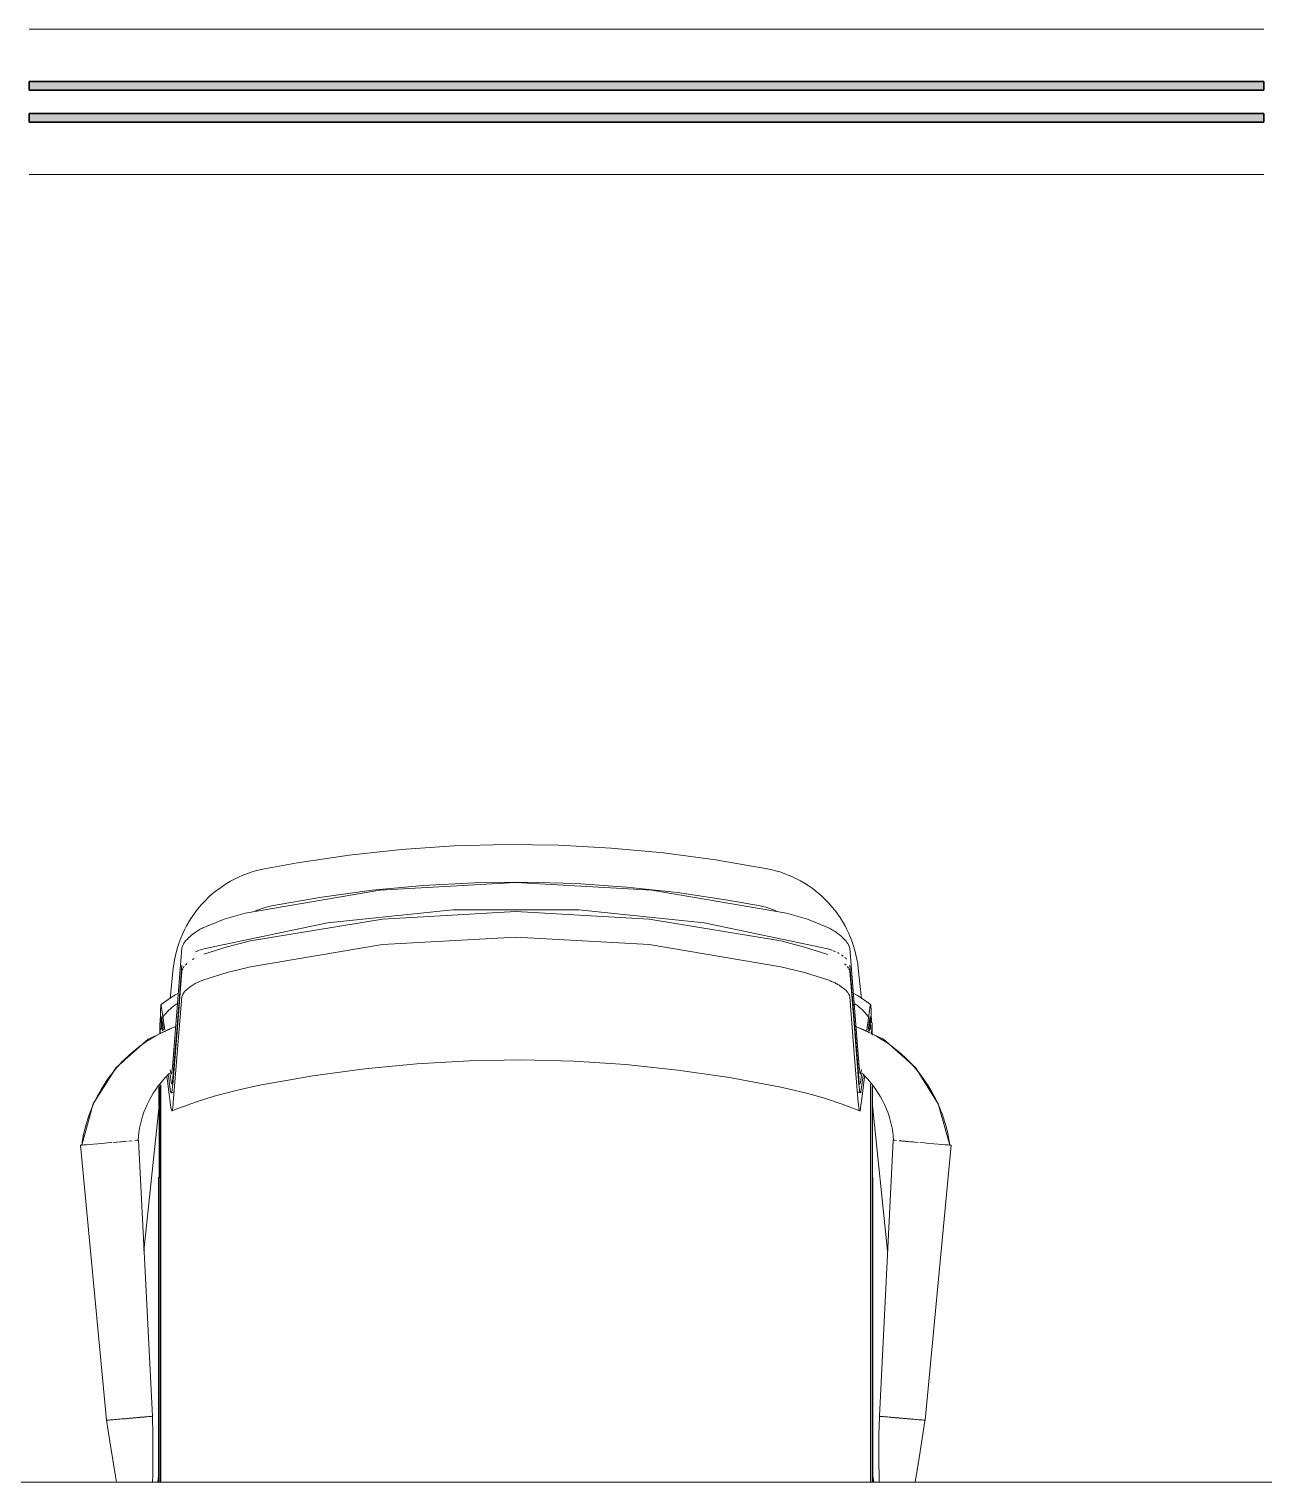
# Model space of a CAD drawing. Header units: millimetres. Extents: x 155927 to 317870, y -36033 to 97293.
# Drawn here: x 192501 to 193351, y 12608 to 13608 of the extents above; entities that cross this region are included whole.
import ezdxf

# ---------------------------------------------------------------- set-up
doc = ezdxf.new("R2010")
doc.units = ezdxf.units.MM
doc.header["$MEASUREMENT"] = 0
for name, color, linetype, lineweight in [('A-GLAZ-CURT', 7, 'CONTINUOUS', 9), ('A-GLAZ-CWMG', 7, 'CONTINUOUS', 9), ('I-FURN', 8, 'CONTINUOUS', 9)]:
    doc.layers.add(name, color=color, linetype=linetype, lineweight=lineweight)

msp = doc.modelspace()

# ---------------------------------------------------------------- hatches: boundary and pattern name
at = {"layer": 'A-GLAZ-CURT'}
h = msp.add_hatch(color=256, dxfattribs=at)
h.paths.add_polyline_path([(193350.8, 13543.6), (193350.8, 13549.6), (192500.8, 13549.6), (192500.8, 13543.6)], flags=0)
h.paths.add_polyline_path([(192500.8, 13565.6), (193350.8, 13565.6), (193350.8, 13571.6), (192500.8, 13571.6)], flags=0)

# ---------------------------------------------------------------- linework, layer by layer
at = {"layer": 'A-GLAZ-CURT', "lineweight": 30}
for p, q in [((193350.8, 13571.6), (192500.8, 13571.6)), ((192500.8, 13571.6), (192500.8, 13565.6)), ((193350.8, 13565.6), (193350.8, 13571.6)), ((192500.8, 13565.6), (193350.8, 13565.6)), ((193350.8, 13549.6), (192500.8, 13549.6)), ((192500.8, 13549.6), (192500.8, 13543.6)), ((192500.8, 13543.6), (193350.8, 13543.6)), ((193350.8, 13543.6), (193350.8, 13549.6))]:
    msp.add_line(p, q, dxfattribs=at)
at = {"layer": 'A-GLAZ-CWMG'}
for p, q in [((193350.8, 13607.6), (192500.8, 13607.6)), ((193350.8, 13507.6), (192500.8, 13507.6))]:
    msp.add_line(p, q, dxfattribs=at)
at = {"layer": 'I-FURN'}
for p, q in [((192757.2, 13042.9), (192721.2, 13039)), ((192793.2, 13045.3), (192757.2, 13042.9)), ((192829.3, 13046.3), (192793.2, 13045.3)), ((192865.5, 13045.9), (192829.3, 13046.3)), ((192901.6, 13043.9), (192865.5, 13045.9)), ((192937.5, 13040.6), (192901.6, 13043.9)), ((192685.5, 13033.7), (192662.8, 13029.6)), ((192721.2, 13039), (192685.5, 13033.7)), ((192973.3, 13035.8), (192937.5, 13040.6)), ((193008.9, 13029.6), (192973.3, 13035.8)), ((192639.5, 13021), (192636.8, 13019.4)), ((192642.2, 13022.5), (192639.5, 13021)), ((192645, 13023.9), (192642.2, 13022.5)), ((192647.9, 13025.1), (192645, 13023.9)), ((192650.8, 13026.2), (192647.9, 13025.1)), ((192653.7, 13027.3), (192650.8, 13026.2)), ((192656.7, 13028.2), (192653.7, 13027.3)), ((192659.7, 13028.9), (192656.7, 13028.2)), ((192662.8, 13029.6), (192659.7, 13028.9)), ((193011.6, 13029), (193008.9, 13029.6)), ((193014.6, 13028.3), (193011.6, 13029)), ((193017.6, 13027.4), (193014.6, 13028.3)), ((193020.5, 13026.4), (193017.6, 13027.4)), ((193023.4, 13025.3), (193020.5, 13026.4)), ((193026.3, 13024), (193023.4, 13025.3)), ((193029.1, 13022.7), (193026.3, 13024)), ((193031.9, 13021.2), (193029.1, 13022.7)), ((193034.6, 13019.7), (193031.9, 13021.2)), ((192626.7, 13012.1), (192624.4, 13010)), ((192629.1, 13014.1), (192626.7, 13012.1)), ((192631.6, 13015.9), (192629.1, 13014.1)), ((192634.2, 13017.7), (192631.6, 13015.9)), ((192636.8, 13019.4), (192634.2, 13017.7)), ((192649.5, 12999.1), (192742.2, 13014.9)), ((192702.3, 13010.1), (192737.1, 13014.8)), ((192737.1, 13014.8), (192772.1, 13018)), ((192742.2, 13014.9), (192835.9, 13020.2)), ((192772.1, 13018), (192807.1, 13019.9)), ((192807.1, 13019.9), (192842.2, 13020.3)), ((192835.9, 13020.2), (192929.5, 13014.9)), ((192842.2, 13020.3), (192877.3, 13019.4)), ((192877.3, 13019.4), (192912.3, 13017)), ((192912.3, 13017), (192947.2, 13013.3)), ((192929.5, 13014.9), (193022.2, 12999.1)), ((192947.2, 13013.3), (192981.9, 13008.1)), ((193037.2, 13018), (193034.6, 13019.7)), ((193039.8, 13016.2), (193037.2, 13018)), ((193042.3, 13014.3), (193039.8, 13016.2)), ((193044.7, 13012.3), (193042.3, 13014.3)), ((193047, 13010.3), (193044.7, 13012.3)), ((192618, 13003.2), (192616, 13000.8)), ((192620, 13005.5), (192618, 13003.2)), ((192622.2, 13007.8), (192620, 13005.5)), ((192624.4, 13010), (192622.2, 13007.8)), ((192656.2, 13000.4), (192658.1, 13001.2)), ((192658.1, 13001.2), (192660, 13001.9)), ((192660, 13001.9), (192662, 13002.6)), ((192662, 13002.6), (192664, 13003.2)), ((192664, 13003.2), (192666, 13003.7)), ((192666, 13003.7), (192667.8, 13004.1)), ((192667.8, 13004.1), (192702.3, 13010.1)), ((192792.5, 13001.4), (192706.2, 12992.4)), ((192879.2, 13001.4), (192792.5, 13001.4)), ((192965.5, 12992.4), (192879.2, 13001.4)), ((192981.9, 13008.1), (193004, 13004.1)), ((193004, 13004.1), (193006, 13003.6)), ((193006, 13003.6), (193008, 13003.1)), ((193008, 13003.1), (193010, 13002.5)), ((193010, 13002.5), (193012, 13001.8)), ((193012, 13001.8), (193013.9, 13001.1)), ((193013.9, 13001.1), (193015.8, 13000.3)), ((193049.2, 13008.1), (193047, 13010.3)), ((193051.4, 13005.9), (193049.2, 13008.1)), ((193053.5, 13003.5), (193051.4, 13005.9)), ((193055.4, 13001.1), (193053.5, 13003.5)), ((193057.3, 12998.6), (193055.4, 13001.1)), ((192610.7, 12993), (192609.2, 12990.3)), ((192612.4, 12995.7), (192610.7, 12993)), ((192614.2, 12998.2), (192612.4, 12995.7)), ((192616, 13000.8), (192614.2, 12998.2)), ((192621.1, 12989.2), (192635.1, 12995)), ((192706.2, 12992.4), (192621.1, 12974.4)), ((192635.1, 12995), (192649.5, 12999.1)), ((192744.1, 12995), (192653.3, 12979.9)), ((192835.9, 13000.1), (192744.1, 12995)), ((192927.6, 12995), (192835.9, 13000.1)), ((193018.4, 12979.9), (192927.6, 12995)), ((193050.7, 12974.4), (192965.5, 12992.4)), ((193022.2, 12999.1), (193036.7, 12994.9)), ((193036.7, 12994.9), (193050.7, 12989.2)), ((193059.1, 12996), (193057.3, 12998.6)), ((193060.7, 12993.4), (193059.1, 12996)), ((193062.3, 12990.7), (193060.7, 12993.4)), ((192605.2, 12981.8), (192604.1, 12978.9)), ((192606.4, 12984.7), (192605.2, 12981.8)), ((192607.8, 12987.5), (192606.4, 12984.7)), ((192609.2, 12990.3), (192607.8, 12987.5)), ((192744.1, 12977.4), (192835.9, 12982.5)), ((192835.9, 12982.5), (192927.6, 12977.4)), ((193063.8, 12987.9), (193062.3, 12990.7)), ((193065.1, 12985.1), (193063.8, 12987.9)), ((193066.3, 12982.2), (193065.1, 12985.1)), ((193067.4, 12979.3), (193066.3, 12982.2)), ((192602.3, 12973), (192601.6, 12969.9)), ((192603.2, 12976), (192602.3, 12973)), ((192602.8, 12933.8), (192606.1, 12975.1)), ((192604.1, 12978.9), (192603.2, 12976)), ((192637.1, 12975.8), (192621.1, 12970.8)), ((192653.3, 12979.9), (192637.1, 12975.8)), ((192653.3, 12962.2), (192744.1, 12977.4)), ((192927.6, 12977.4), (193018.4, 12962.2)), ((193034.7, 12975.7), (193018.4, 12979.9)), ((193050.7, 12970.7), (193034.7, 12975.7)), ((193065.7, 12975), (193069, 12933.8)), ((193068.4, 12976.4), (193067.4, 12979.3)), ((193069.3, 12973.4), (193068.4, 12976.4)), ((193070, 12970.4), (193069.3, 12973.4)), ((192600.1, 12961.1), (192597.9, 12940)), ((192600.5, 12963.8), (192600.1, 12961.1)), ((192601, 12966.9), (192600.5, 12963.8)), ((192601.6, 12969.9), (192601, 12966.9)), ((192606.1, 12963.3), (192602.9, 12923.7)), ((192637.1, 12958.1), (192653.3, 12962.2)), ((193018.4, 12962.2), (193034.7, 12958.1)), ((193068.9, 12923.6), (193065.7, 12963.3)), ((193070.7, 12967.3), (193070, 12970.4)), ((193071.2, 12964.2), (193070.7, 12967.3)), ((193071.6, 12961.1), (193071.2, 12964.2)), ((193073.8, 12940), (193071.6, 12961.1)), ((192606.1, 12959.2), (192602.9, 12920.1)), ((192621.1, 12953.1), (192637.1, 12958.1)), ((193034.7, 12958.1), (193050.7, 12953.1)), ((193068.9, 12920.1), (193065.7, 12959.2)), ((192596.5, 12939.6), (192601.4, 12942.8)), ((192601.4, 12942.8), (192603.6, 12944.1)), ((192603.1, 12905.1), (192606.1, 12941.6)), ((193065.7, 12941.5), (193068.6, 12905.1)), ((193068.1, 12944.1), (193071, 12942.4)), ((193071, 12942.4), (193075.9, 12939.1)), ((192591.7, 12936.1), (192596.5, 12939.6)), ((192591.8, 12935.6), (192594.2, 12918.8)), ((192595.1, 12930.3), (192596.1, 12931.3)), ((192596.1, 12931.3), (192597, 12932.3)), ((192597, 12932.3), (192598.1, 12933.3)), ((192598.1, 12933.3), (192599.1, 12934.2)), ((192599.1, 12934.2), (192600.2, 12935.1)), ((192599.5, 12893.1), (192602.8, 12933.8)), ((192600.2, 12935.1), (192601.3, 12935.9)), ((192601.3, 12935.9), (192602.5, 12936.7)), ((193068.8, 12936.9), (193070, 12936.1)), ((193069, 12933.8), (193072.2, 12893.1)), ((193070, 12936.1), (193071.2, 12935.2)), ((193071.2, 12935.2), (193072.3, 12934.4)), ((193072.3, 12934.4), (193073.4, 12933.4)), ((193073.4, 12933.4), (193074.4, 12932.5)), ((193074.4, 12932.5), (193075.4, 12931.4)), ((193075.4, 12931.4), (193076.4, 12930.4)), ((193075.9, 12939.1), (193080.1, 12936.1)), ((193077.5, 12918.6), (193079.9, 12935.6)), ((192582.8, 12912.3), (192601.7, 12921.1)), ((192601.7, 12921.1), (192582.8, 12912.3)), ((192601.7, 12921.1), (192582.8, 12912.3)), ((192592.2, 12923.8), (192590.8, 12923.5)), ((192590.8, 12923.5), (192591, 12916.7)), ((192590.8, 12916.5), (192590.8, 12923.5)), ((192591.1, 12923.5), (192591.2, 12930.2)), ((192591.4, 12925.6), (192591.3, 12923.5)), ((192592.2, 12921.1), (192591.7, 12927.3)), ((192592.1, 12926.2), (192592.3, 12926.5)), ((192592.7, 12918), (192592.2, 12921.1)), ((192592.3, 12926.5), (192592.6, 12926.9)), ((192592.4, 12924.9), (192592.3, 12925.8)), ((192592.6, 12923.9), (192592.4, 12924.9)), ((192592.6, 12926.9), (192593.4, 12928.1)), ((192592.6, 12926.9), (192592.6, 12926.9)), ((192593.4, 12918.5), (192592.6, 12923.9)), ((192593.4, 12928.1), (192594.2, 12929.2)), ((192594.2, 12929.2), (192595.1, 12930.3)), ((192602.9, 12923.7), (192599.8, 12885.9)), ((193071.9, 12885.8), (193068.9, 12923.6)), ((193089, 12912.3), (193070, 12921.1)), ((193070, 12921.1), (193089, 12912.3)), ((193089, 12912.3), (193070, 12921.1)), ((193076.4, 12930.4), (193077.3, 12929.3)), ((193077.3, 12929.3), (193078.2, 12928.2)), ((193078.2, 12928.2), (193079, 12927)), ((193079.4, 12925.7), (193078.3, 12918.3)), ((193079, 12927), (193079.6, 12926.1)), ((193079.5, 12921.1), (193079, 12917.6)), ((193080, 12927.3), (193079.5, 12921.1)), ((193080.4, 12923.6), (193080.3, 12925.6)), ((193080.5, 12930.2), (193080.7, 12923.6)), ((193080.8, 12916.4), (193081.2, 12923.6)), ((193081.2, 12915), (193081.2, 12923.6)), ((192560.7, 12892.9), (192582.8, 12912.3)), ((192582.8, 12912.3), (192560.7, 12892.9)), ((192582.8, 12912.3), (192560.7, 12892.9)), ((192577.2, 12907.5), (192582.8, 12912.3)), ((192582.8, 12912.3), (192589.4, 12915.4)), ((192602.9, 12920.1), (192599.7, 12881)), ((193072.1, 12881), (193068.9, 12920.1)), ((193082.3, 12915.4), (193089, 12912.3)), ((193111, 12892.9), (193089, 12912.3)), ((193089, 12912.3), (193111, 12892.9)), ((193089, 12912.3), (193094.5, 12907.5)), ((193111, 12892.9), (193089, 12912.3)), ((192600.1, 12868.7), (192603.1, 12905.1)), ((193068.6, 12905.1), (193071.6, 12868.7)), ((192545, 12867.9), (192560.7, 12892.9)), ((192560.7, 12892.9), (192545, 12867.9)), ((192560.7, 12892.9), (192545, 12867.9)), ((192556.7, 12886.6), (192560.7, 12892.9)), ((192560.7, 12892.9), (192566.2, 12897.7)), ((192598, 12891.3), (192598.2, 12890)), ((192731.9, 12892), (192696.2, 12887.1)), ((192767.7, 12895.4), (192731.9, 12892)), ((192803.7, 12897.4), (192767.7, 12895.4)), ((192839.7, 12898), (192803.7, 12897.4)), ((192875.7, 12897.1), (192839.7, 12898)), ((192911.6, 12894.8), (192875.7, 12897.1)), ((192947.4, 12891), (192911.6, 12894.8)), ((192983, 12885.9), (192947.4, 12891)), ((193073.6, 12890), (193073.8, 12891.5)), ((193105.5, 12897.7), (193111, 12892.9)), ((193126.7, 12867.9), (193111, 12892.9)), ((193111, 12892.9), (193126.7, 12867.9)), ((193111, 12892.9), (193115, 12886.6)), ((193126.7, 12867.9), (193111, 12892.9)), ((192545, 12867.9), (192555.1, 12884)), ((192591.6, 12881.1), (192591.6, 12879.2)), ((192595.7, 12886.4), (192596.1, 12883.4)), ((192596.1, 12883.4), (192597.3, 12874.4)), ((192598, 12877.7), (192596.8, 12887.3)), ((192598.7, 12882.9), (192598, 12887.9)), ((192696.2, 12887.1), (192660.8, 12880.8)), ((193018.4, 12879.3), (192983, 12885.9)), ((193073.8, 12888), (193073.1, 12882.8)), ((193075, 12887.3), (193073.7, 12877.7)), ((193075.3, 12880.7), (193076, 12886.4)), ((193080, 12879.2), (193080, 12881.3)), ((193116.6, 12884), (193126.7, 12867.9)), ((192590.3, 12852.8), (192590.2, 12879.4)), ((192590.3, 12879.5), (192590.4, 12817)), ((192590.8, 12877.8), (192590.8, 12880.4)), ((192590.8, 12607.5), (192590.8, 12877.8)), ((192591.6, 12879.2), (192591.6, 12607.5)), ((192597.3, 12874.4), (192598.5, 12865.3)), ((192600.7, 12876.1), (192598.7, 12875.3)), ((192628.3, 12873), (192616, 12869.2)), ((192640.7, 12876.4), (192628.3, 12873)), ((192653.3, 12879.3), (192640.7, 12876.4)), ((192660.8, 12880.8), (192653.3, 12879.3)), ((193023.4, 12878.2), (193018.4, 12879.3)), ((193035.9, 12875.1), (193023.4, 12878.2)), ((193048.3, 12871.6), (193035.9, 12875.1)), ((193060.5, 12867.5), (193048.3, 12871.6)), ((193073, 12875.3), (193071, 12876.1)), ((193073.2, 12865.3), (193074.3, 12873)), ((193074.3, 12873), (193075.3, 12880.7)), ((193080, 12607.5), (193080, 12879.2)), ((193081.2, 12877.7), (193081.2, 12880)), ((193081.2, 12607.5), (193081.2, 12877.7)), ((193081.3, 12817), (193081.4, 12879.5)), ((193081.5, 12879.4), (193081.4, 12852.8)), ((192537.1, 12839.3), (192545, 12867.9)), ((192545, 12867.9), (192537.1, 12839.3)), ((192537.1, 12839.3), (192545, 12867.9)), ((192545, 12867.9), (192537.1, 12839.3)), ((192590.3, 12866.7), (192579.9, 12766.6)), ((192603.9, 12864.8), (192599.2, 12863)), ((192616, 12869.2), (192603.9, 12864.8)), ((193072.6, 12863), (193060.5, 12867.5)), ((193091.8, 12766.6), (193081.4, 12866.6)), ((193134.6, 12839.3), (193126.7, 12867.9)), ((193126.7, 12867.9), (193134.6, 12839.3)), ((193126.7, 12867.9), (193134.6, 12839.3)), ((193134.6, 12839.3), (193126.7, 12867.9)), ((192590.3, 12817), (192590.3, 12852.8)), ((193081.4, 12852.8), (193081.4, 12817)), ((192551.3, 12840.6), (192554.5, 12840.9)), ((192554.5, 12840.9), (192557.8, 12841.2)), ((192558.8, 12841.2), (192561, 12841.4)), ((192561, 12841.4), (192563.7, 12841.7)), ((192561.2, 12841.5), (192563.7, 12841.7)), ((192564.1, 12841.7), (192567, 12842)), ((192564.2, 12841.7), (192568.3, 12842.1)), ((192569.6, 12842.2), (192571.9, 12842.4)), ((192569.7, 12842.2), (192571.9, 12842.4)), ((192573.7, 12842.5), (192575, 12842.7)), ((192575, 12842.7), (192575.8, 12842.7)), ((192575.8, 12842.7), (192576.1, 12842.8)), ((192576.1, 12842.8), (192585.7, 12652.8)), ((192585.7, 12652.8), (192576.1, 12842.8)), ((193086.1, 12652.8), (193095.6, 12842.8)), ((193095.6, 12842.8), (193086.1, 12652.8)), ((193095.6, 12842.8), (193095.9, 12842.7)), ((193095.9, 12842.7), (193096.7, 12842.7)), ((193096.7, 12842.7), (193098, 12842.5)), ((193099.8, 12842.4), (193102.1, 12842.2)), ((193104.7, 12842), (193107.6, 12841.7)), ((193108, 12841.7), (193110.7, 12841.4)), ((193110.7, 12841.4), (193112.9, 12841.2)), ((193113.9, 12841.2), (193117.2, 12840.9)), ((193117.2, 12840.9), (193120.5, 12840.6)), ((192554.1, 12650), (192536.2, 12839.3)), ((192536.2, 12839.3), (192554.1, 12650)), ((192536.2, 12839.3), (192536.5, 12839.3)), ((192536.5, 12839.3), (192537.3, 12839.4)), ((192537.3, 12839.4), (192538.6, 12839.5)), ((192538.6, 12839.5), (192540.4, 12839.6)), ((192540.4, 12839.6), (192542.7, 12839.8)), ((192542.7, 12839.8), (192545.2, 12840.1)), ((192545.2, 12840.1), (192548.1, 12840.3)), ((192548.1, 12840.3), (192551.3, 12840.6)), ((193135.5, 12839.3), (193117.6, 12650)), ((193117.6, 12650), (193135.5, 12839.3)), ((193120.5, 12840.6), (193123.6, 12840.3)), ((193123.6, 12840.3), (193126.5, 12840.1)), ((193126.5, 12840.1), (193129.1, 12839.8)), ((193129.1, 12839.8), (193131.3, 12839.6)), ((193131.3, 12839.6), (193133.1, 12839.5)), ((193133.1, 12839.5), (193134.4, 12839.4)), ((193134.4, 12839.4), (193135.2, 12839.3)), ((193135.2, 12839.3), (193135.5, 12839.3)), ((192590.4, 12817), (192590, 12817)), ((192590, 12817), (192590, 12607.5)), ((193081.7, 12817), (193081.3, 12817)), ((193081.7, 12817), (193081.7, 12607.5)), ((192585.8, 12652.8), (192586, 12639.7)), ((193086.1, 12652.8), (193085.8, 12639.7)), ((192554.2, 12650), (192556.5, 12635.5)), ((193114.3, 12628.5), (193117.5, 12649.3)), ((193117.5, 12649.3), (193117.6, 12650)), ((192556.5, 12635.5), (192558.5, 12622.8)), ((192586, 12639.7), (192586.1, 12628.9)), ((193085.8, 12639.7), (193085.7, 12628.9)), ((192558.5, 12622.8), (192560.4, 12611.6)), ((192586.1, 12628.9), (192586.1, 12620)), ((193085.7, 12628.9), (193085.8, 12620)), ((193112.1, 12615.5), (193114.3, 12628.5)), ((192560.4, 12611.6), (192561.1, 12607.5)), ((192586, 12612.5), (192585.8, 12607.5)), ((192586.1, 12620), (192586, 12612.5)), ((192589.5, 12607.5), (192590, 12612)), ((193081.7, 12612), (193082.2, 12607.5)), ((193085.8, 12620), (193085.9, 12612.5)), ((193085.9, 12612.5), (193086, 12607.5)), ((193111, 12608.9), (193112.1, 12615.5)), ((196113.4, 12607.5), (190813.4, 12607.5)), ((193110.8, 12607.5), (193111, 12608.9))]:
    msp.add_line(p, q, dxfattribs=at)
msp.add_ellipse((192836.2, 12412.5), major_axis=(-825, 0), ratio=0.648816, start_param=4.410918, end_param=4.412924, dxfattribs=at)
for points, knots in [([(192606.1, 12975.1), (192606.1, 12975.6), (192606.5, 12976.8), (192608.1, 12979.5), (192610.7, 12982.3), (192613.5, 12984.6), (192614.9, 12985.6), (192616.1, 12986.4), (192617.3, 12987.2), (192618.9, 12988.2), (192620.2, 12988.8), (192621.1, 12989.2)], [0, 0, 0, 0, 0.142857, 0.285714, 0.571429, 0.678571, 0.732143, 0.785714, 0.839286, 0.892857, 1, 1, 1, 1]), ([(193050.7, 12989.2), (193051.8, 12988.6), (193054.1, 12987.4), (193058.2, 12984.7), (193061.4, 12981.8), (193063.4, 12979.6), (193064.1, 12978.5), (193064.6, 12977.7), (193065, 12977), (193065.4, 12976.1), (193065.6, 12975.4), (193065.7, 12975)], [0, 0, 0, 0, 0.142857, 0.285714, 0.571429, 0.678571, 0.732143, 0.785714, 0.839286, 0.892857, 1, 1, 1, 1]), ([(192607.7, 12962.5), (192607.5, 12962.2), (192607.1, 12961.8), (192606.9, 12961.4), (192606.8, 12961.2)], [0.7142857, 0.7142857, 0.7142857, 0.7142857, 0.7857143, 0.8194696, 0.8194696, 0.8194696, 0.8194696]), ([(192606.1, 12941.6), (192606.1, 12942.3), (192606.8, 12943.9), (192609.6, 12946.9), (192613.4, 12949.7), (192617.6, 12951.8), (192619.9, 12952.7), (192621.1, 12953.1)], [-1, -1, -1, -1, -0.785714, -0.571429, -0.285714, -0.142857, 0, 0, 0, 0]), ([(193050.7, 12953.1), (193051.5, 12952.8), (193052.8, 12952.3), (193054.5, 12951.6), (193055.7, 12951), (193056.8, 12950.4), (193058.3, 12949.5), (193061.1, 12947.7), (193063.7, 12945.4), (193065.3, 12943.1), (193065.6, 12942), (193065.7, 12941.5)], [-1, -1, -1, -1, -0.892857, -0.839286, -0.785714, -0.732143, -0.678571, -0.571429, -0.285714, -0.142857, 0, 0, 0, 0]), ([(192592.3, 12925.8), (192592.2, 12926), (192592.2, 12926.3), (192592, 12926), (192591.8, 12924.3), (192591.7, 12921.6), (192591.7, 12919.8), (192591.6, 12918.9)], [0, 0, 0, 0, 0.166667, 0.333333, 0.666667, 0.833333, 1, 1, 1, 1]), ([(192601.3, 12920.8), (192595, 12918.4), (192580.2, 12910.9), (192560, 12893.5), (192544, 12868.4), (192538.4, 12849.2), (192537.1, 12839.3)], [0.2610854, 0.2610854, 0.2610854, 0.2610854, 0.4, 0.6, 0.8, 1, 1, 1, 1]), ([(193134.6, 12839.3), (193132.6, 12854.1), (193124.8, 12875.4), (193106.2, 12898.5), (193089.3, 12912), (193076.7, 12918.4), (193070.4, 12920.8)], [-1, -1, -1, -1, -0.7, -0.55, -0.4, -0.2610856, -0.2610856, -0.2610856, -0.2610856]), ([(192597.6, 12888.9), (192596.2, 12887.6), (192589.2, 12880.3), (192579.6, 12865), (192576.3, 12850.1), (192575.9, 12842.7)], [0.4429331, 0.4429331, 0.4429331, 0.4429331, 0.5, 0.75, 1, 1, 1, 1]), ([(193095.8, 12842.7), (193095.5, 12850.1), (193092.1, 12865), (193082.6, 12880.3), (193075.5, 12887.6), (193074.1, 12888.9)], [0, 0, 0, 0, 0.25, 0.5, 0.5570619, 0.5570619, 0.5570619, 0.5570619]), ([(192598.8, 12875.4), (192598.7, 12875.2), (192598.4, 12875.4), (192598.2, 12876.6), (192598, 12877.7)], [-0.4635754, -0.4635754, -0.4635754, -0.4635754, -0.25, 0, 0, 0, 0]), ([(193099.7, 12842.4), (193099.8, 12842.4), (193100.2, 12842.4), (193101, 12842.3), (193102, 12842.2), (193102.7, 12842.1), (193103.1, 12842.1), (193103.4, 12842.1), (193103.7, 12842.1), (193104, 12842), (193104.7, 12842), (193105.7, 12841.9), (193106.7, 12841.8), (193107.3, 12841.7), (193107.6, 12841.7)], [-0.8645336, -0.8645336, -0.8645336, -0.8645336, -0.8611111, -0.8333333, -0.8055556, -0.7916667, -0.7847222, -0.7777778, -0.7708333, -0.7638889, -0.75, -0.7222222, -0.6944444, -0.6777833, -0.6777833, -0.6777833, -0.6777833]), ([(192575.4, 12651.8), (192576.3, 12651.9), (192577.9, 12652.1), (192579.4, 12652.2), (192580, 12652.2)], [-0.3888889, -0.3888889, -0.3888889, -0.3888889, -0.3333333, -0.2816289, -0.2816289, -0.2816289, -0.2816289]), ([(192582.1, 12652.4), (192582.7, 12652.5), (192583.8, 12652.6), (192585.3, 12652.7), (192585.8, 12652.8), (192585.8, 12652.8)], [-0.2222222, -0.2222222, -0.2222222, -0.2222222, -0.1666667, -0.1111111, 0, 0, 0, 0]), ([(193101.8, 12651.4), (193100.9, 12651.5), (193099.1, 12651.6), (193096.4, 12651.8), (193093.9, 12652.1), (193091.6, 12652.3), (193089.7, 12652.4), (193088.1, 12652.6), (193086.5, 12652.7), (193086.1, 12652.8), (193086.1, 12652.8)], [-0.4999756, -0.4999756, -0.4999756, -0.4999756, -0.4444444, -0.3888889, -0.3333333, -0.2777778, -0.2222222, -0.1666667, -0.1111111, 0, 0, 0, 0]), ([(193086.1, 12652.8), (193086.1, 12652.8), (193086.2, 12652.7), (193087.2, 12652.7), (193089.5, 12652.5), (193094.5, 12652), (193099.1, 12651.6), (193101.8, 12651.4)], [-1, -1, -1, -1, -0.9444444, -0.8888889, -0.7777778, -0.6666667, -0.5, -0.5, -0.5, -0.5]), ([(193101.8, 12651.4), (193102.8, 12651.3), (193105.5, 12651.1), (193109, 12650.7), (193111.3, 12650.5), (193112, 12650.5)], [-0.4999756, -0.4999756, -0.4999756, -0.4999756, -0.4444444, -0.3333333, -0.2779256, -0.2779256, -0.2779256, -0.2779256]), ([(193117.6, 12650), (193117.6, 12650), (193117, 12650.1), (193114.7, 12650.3), (193112.7, 12650.4), (193112, 12650.5)], [-1, -1, -1, -1, -0.8888889, -0.7777778, -0.722393, -0.722393, -0.722393, -0.722393])]:
    msp.add_open_spline(points, degree=3, knots=knots, dxfattribs=at)
for points in [[(192617.7, 12973.4), (192616.9, 12973.1), (192616.1, 12972.8), (192615.5, 12972.5)], [(192621.1, 12974.4), (192620.1, 12974.2), (192619.1, 12973.9), (192618.2, 12973.5)], [(193053.4, 12973.5), (193052.5, 12973.9), (193051.6, 12974.1), (193050.7, 12974.4)], [(193056, 12972.5), (193055.4, 12972.8), (193054.7, 12973.1), (193054.1, 12973.3)], [(193058.4, 12971.4), (193058, 12971.6), (193057.6, 12971.8), (193057.2, 12972)], [(192609.5, 12964.3), (192609.1, 12964), (192608.7, 12963.6), (192608.4, 12963.3)], [(192614.5, 12967.8), (192614.1, 12967.6), (192613.7, 12967.3), (192613.2, 12967.1)], [(193061.3, 12969.5), (193060.9, 12969.8), (193060.5, 12970.1), (193060, 12970.4)], [(193063.2, 12963.3), (193062.9, 12963.6), (193062.6, 12963.9), (193062.2, 12964.2)], [(193063.6, 12967.4), (193063.2, 12967.8), (193062.8, 12968.3), (193062.3, 12968.7)], [(193064.9, 12961.2), (193064.7, 12961.6), (193064.4, 12962), (193064, 12962.4)], [(192606.6, 12960.8), (192606.3, 12960.2), (192606.1, 12959.7), (192606.1, 12959.2)], [(193065.7, 12959.2), (193065.6, 12959.7), (193065.4, 12960.2), (193065.2, 12960.7)], [(192591.2, 12930.2), (192591.3, 12931.4), (192591.4, 12933.4), (192591.5, 12935.5), (192591.7, 12936.3), (192591.8, 12936), (192591.8, 12935.6)], [(193079.9, 12935.6), (193080, 12936), (193080.1, 12936.3), (193080.2, 12935.5), (193080.4, 12933.4), (193080.4, 12931.4), (193080.5, 12930.2)], [(192591.7, 12927.3), (192591.7, 12927.9), (192591.6, 12928.3), (192591.5, 12926.8), (192591.4, 12925.6)], [(193079.7, 12925.8), (193079.7, 12926.1), (193079.6, 12926.3), (193079.5, 12926), (193079.4, 12925.7)], [(193080.1, 12919), (193080, 12920.8), (193079.9, 12923.8), (193079.8, 12925.4), (193079.7, 12925.8)], [(193080.3, 12925.6), (193080.2, 12926.8), (193080.1, 12928.3), (193080, 12927.9), (193080, 12927.3)], [(192598.2, 12890), (192598.3, 12889), (192598.6, 12887.8), (192599.1, 12888.9), (192599.3, 12891.4), (192599.5, 12893.1)], [(193072.2, 12893.1), (193072.4, 12891.4), (193072.7, 12888.9), (193073.1, 12887.8), (193073.4, 12889), (193073.6, 12890)], [(192599.8, 12885.9), (192599.7, 12884.3), (192599.5, 12882), (192599.1, 12881), (192598.8, 12882), (192598.7, 12882.9)], [(192599.7, 12881), (192599.5, 12879.5), (192599.3, 12877), (192599, 12875.8), (192598.9, 12875.5)], [(193073.1, 12882.8), (193072.9, 12881.9), (193072.7, 12880.9), (193072.3, 12881.9), (193072, 12884.2), (193071.9, 12885.8)], [(193073.7, 12877.7), (193073.5, 12876.6), (193073.3, 12875.3), (193072.9, 12875.2), (193072.4, 12877), (193072.2, 12879.5), (193072.1, 12881)], [(192598.5, 12865.3), (192598.6, 12864.5), (192598.7, 12863.9), (192598.8, 12863.6)], [(192598.9, 12863.3), (192599, 12862.9), (192599.3, 12862.9), (192599.7, 12864.7), (192600, 12867.2), (192600.1, 12868.7)], [(193071.6, 12868.7), (193071.8, 12867.2), (193072, 12864.7), (193072.4, 12862.9), (193072.8, 12863), (193073.1, 12864.3), (193073.2, 12865.3)], [(193108, 12841.7), (193108.8, 12841.6), (193109.5, 12841.5), (193110.3, 12841.5)], [(192559.9, 12650.5), (192561.3, 12650.6), (192562.8, 12650.7), (192564.5, 12650.9)], [(192564.5, 12650.9), (192563.7, 12650.8), (192562.9, 12650.8), (192562.2, 12650.7)], [(192564.6, 12650.9), (192565.4, 12651), (192566.3, 12651), (192567.1, 12651.1)], [(192567.1, 12651.1), (192566.3, 12651.1), (192565.5, 12651), (192564.7, 12650.9)], [(192569.9, 12651.4), (192569, 12651.3), (192568.1, 12651.2), (192567.3, 12651.1)], [(192567.3, 12651.1), (192568.1, 12651.2), (192569, 12651.3), (192569.9, 12651.4)], [(192572.6, 12651.6), (192571.8, 12651.5), (192570.9, 12651.5), (192570, 12651.4)], [(192570, 12651.4), (192570.9, 12651.5), (192571.8, 12651.5), (192572.6, 12651.6)], [(192575.3, 12651.8), (192574.5, 12651.8), (192573.6, 12651.7), (192572.8, 12651.6)], [(192572.8, 12651.6), (192573.6, 12651.7), (192574.5, 12651.8), (192575.3, 12651.8)], [(192577.8, 12652.1), (192577, 12652), (192576.2, 12651.9), (192575.4, 12651.9)], [(192580.2, 12652.3), (192580.8, 12652.3), (192581.4, 12652.4), (192582, 12652.4)], [(192585.8, 12652.8), (192585.8, 12652.8), (192585.7, 12652.7), (192585.6, 12652.7)], [(193107.2, 12650.9), (193106.4, 12651), (193104.6, 12651.1), (193102.8, 12651.3), (193101.8, 12651.4)], [(193109.7, 12650.7), (193108.9, 12650.8), (193108.1, 12650.8), (193107.2, 12650.9)], [(192557.8, 12650.3), (192556.6, 12650.2), (192554.7, 12650.1), (192554.1, 12650), (192554.1, 12650)], [(192559.7, 12650.5), (192559.1, 12650.4), (192558.5, 12650.4), (192557.9, 12650.3)], [(192562, 12650.7), (192561.2, 12650.6), (192560.6, 12650.6), (192559.9, 12650.5)], [(193112, 12650.5), (193111.3, 12650.5), (193110.5, 12650.6), (193109.7, 12650.7)], [(193112, 12650.5), (193112.7, 12650.4), (193114, 12650.3), (193115.6, 12650.2), (193116.8, 12650.1), (193117.5, 12650), (193117.6, 12650), (193117.6, 12650)]]:
    msp.add_open_spline(points, degree=3, dxfattribs=at)

doc.saveas('drawing.dxf')
